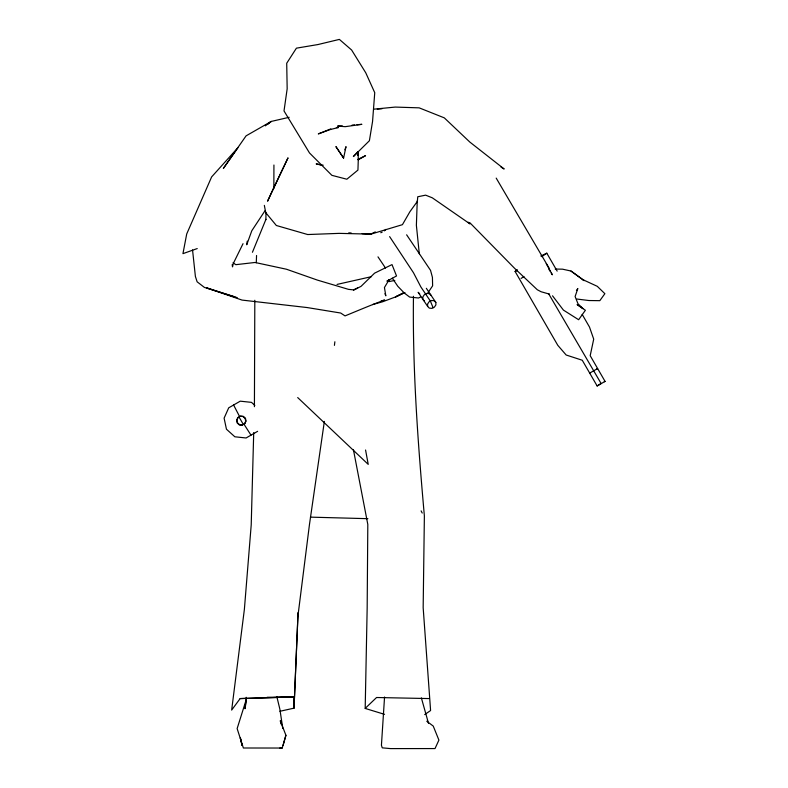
<?xml version="1.0" encoding="UTF-8"?>
<svg xmlns="http://www.w3.org/2000/svg" width="788" height="788" viewBox="0 0 788 788"><rect width="100%" height="100%" fill="white"/><g stroke="black" fill="none" stroke-linecap="round" stroke-linejoin="round"><path stroke-width="1.18" d="M273.85 188.342L273.929 165.017M265.901 219.675L265.96 212.386M253.716 432.553L251.214 524.897L244.379 609.351L231.662 710.077L240.153 698.562L293.983 696.947L294.022 708.156L279.907 711.278M254.416 406.706L254.819 300.267M256.277 262.739L256.563 255.479M298.051 612.828L294.022 708.156L298.051 613.034M417.256 200.851L416.379 225.309L419.305 253.785M384.554 697.016L381.431 745.212L382.229 747.842L390.592 748.6L435.025 748.57L438.906 740.099L433.242 726.083L426.751 721.197M246.23 697.311L245.029 708.727L246.299 700.601M297.894 616.285L309.438 524.729L324.361 421.403M334.417 345.371L334.87 341.765M247.245 241.148L246.733 244.763L251.796 230.766L265.014 210.721M343.588 158.063L336.013 146.755L343.588 158.063L346.011 146.647L344.888 149.789M281.139 724.152L280.282 720.715L285.916 735.273L282.212 748.039L279.848 748.039M283.079 745.418L285.916 735.273M246.289 699.448L237.139 728.595L243.364 747.999L282.212 748.039M252.436 252.268L265.94 219.32M238.084 417.482L236.932 420.063L237.523 422.831L239.621 424.722L242.428 425.027M244.576 423.786L245.728 421.206L245.137 418.438L243.039 416.547L240.232 416.251M243.029 243.679L233.337 263.419L232.509 266.866L232.194 264.61M427.973 292.732L432.622 285.837L432.425 277.376L430.543 270.343L406.618 234.804M576.442 290.427L577.831 288.546L575.112 296.534L578.008 303.823L582.982 308.64L577.111 304.542L585.385 310.265L578.638 319.731L563.41 310.088L552.526 295.815M385.854 229.397L385.165 230.116A4.787 1.684 -32.5 0 1 384.258 230.874M267.408 124.445L271.22 121.441L289.157 117.304M265.31 125.844L271.22 121.441L246.073 135.861L223.349 168.425L237.887 147.74L211.627 176.916L186.717 233.957L182.944 253.657L197.236 248.565M582.174 314.392L589.493 327.05L593.709 339.135L590.192 355.674L605.056 381.392L597.137 385.962L582.263 360.244L566.168 355.014L557.805 345.331L515.106 271.466L517.381 269.772M557.165 271.121L546.803 253.184L541.789 256.661M597.137 385.962L601.096 383.47L548.645 293.747M424.693 714.588L430.593 710.53L423.166 607.666L424.377 515.953C417.906 442.866 412.479 369.68 413.464 296.278M521.055 278.45L523.961 276.549M257.627 431.322L246.092 437.98L234.854 436.788L226.452 429.214L224.107 418.152L228.707 407.829L240.242 401.171L251.49 402.363L254.849 405.387M353.595 290.211L361.071 286.32L374.586 273.15L392.01 264.601L396.531 275.958L386.928 281.178L389.045 279.839L384.436 287.521L385.825 295.825L384.938 293.678M540.804 256.021L546.803 253.184M403.929 292.634L395.497 296.948L382.623 301.765L372.557 304.572M403.87 292.841L395.497 296.948L404.963 292.565M358.008 159.324L365.563 155.65L358.146 159.865M420.713 296.928L418.517 298.002L409.602 297.056L404.283 292.998L397.802 286.3L392.335 278.184M375.305 231.899L370.143 234.371L402.432 224.669L409.918 211.696L417.354 201.413L417.748 196.773L425.619 195.148L432.316 197.827L469.944 223.881L468.2 222.196M357.614 287.935L353.457 289.866L348.473 289.354L317.347 280.085L286.487 269.24L255.007 262.473L235.829 264.679L233.041 262.778M515.106 271.466L517.125 270.639M596.871 368.843L597.619 368.538L589.7 373.098M604.298 381.707L605.056 381.392M330.822 128.897L318.313 133.911L330.192 129.557L338.485 127.518L336.358 127.528M380.742 232.716L381.087 232.618A4.787 1.684 -32.5 0 0 382.141 232.164M381.195 300.898L384.642 300.031C371.256 304.907 358.008 310.59 345.026 315.899L340.702 313.033L307.103 307.547L242.024 300.08L206.771 287.896L234.893 296.889M337.018 284.429L371.375 276.677M388.927 281.611L394.808 280.41M373.67 109.187L395.251 107.079L419.157 107.848L444.294 117.855L469.835 142.067L504.172 168.996L501.06 167.174M377.255 109.128L382.042 108.734M352.098 125.105L354.541 124.908M356.984 124.711L361.869 124.327L345.243 126.671L337.589 126.09L342.327 125.883M240.163 698.572L293.983 696.947M267.093 697.281L293.983 696.986M555.225 269.053L562.524 269.171L570.995 271.033L584.105 280.587L570.995 271.033M428.82 698.562L376.565 697.508L365.189 708.392L367.169 607.991L367.809 524.444L353.438 449.771M310.433 517.135L367.888 518.681M348.729 232.834L351.182 232.982M362.184 233.622L370.744 234.125L339.155 233.366L307.694 234.538L276.342 225.496L265.723 212.632L264.344 205.382M576.924 299.036L588.951 300.533L599.826 300.671L604.869 293.688L597.284 286.32L582.696 279.582M323.218 165.214L316.165 163.904L321.189 165.056M549.561 294.151L541.1 291.747L537.327 289.767L514.564 268.284L469.884 222.758M365.189 708.432L384.564 714.352M237.237 297.657L204.417 287.423L197.128 281.809L195.394 276.44L192.548 249.944M297.697 397.566L368.223 464.368L365.563 450.007M431.085 295.362L429.47 293.697L426.899 293.422L424.377 294.653L422.841 296.918L422.9 299.361L424.515 301.026M435.843 302.434L434.227 300.77L431.666 300.494L429.135 301.725L427.608 303.991L427.657 306.424L429.283 308.098L431.844 308.374L434.375 307.143L435.902 304.877L435.843 302.434L426.328 288.3M419.758 293.963L418.142 292.289L427.657 306.424M250.988 435.153L243.955 424.141M389.617 236.597L413.493 272.756L420.881 286.97L430.396 301.105L433.104 307.753M377.984 256.858L385.499 268.028M546.242 263.616L552.349 274.805L551.226 273.003M548.97 269.397L550.103 271.2M549.078 268.117L496.194 178.108M239 416.951L243.354 424.496M239.611 416.606L233.603 405.002M421.107 510.87L422.22 513.047M428.485 723.285L421.373 697.902M276.805 696.523L279.848 709.101L282.784 728.427M357.496 151.808L357.9 155.423M358.304 159.038L357.939 170.08L346.848 179.221L331.886 175.34L309.497 152.951L284.015 110.941L287.167 88.817L286.714 63.247L296.416 48.166L317.958 44.552L339.382 39.4L351.615 50.008L365.75 72.782L374.743 92.679L372.557 121.46L369.395 140.737L353.359 156.556L358.048 151.72L358.304 159.038M237.779 417.66L236.627 420.24L237.218 423.008L239.316 424.899L242.123 425.195L244.881 423.609L246.033 421.028L245.442 418.261L243.344 416.369L240.537 416.074L237.779 417.66M273.85 187.544L267.565 201.196L288.024 157.836L273.85 187.544M242.064 745.389L240.379 737.952L242.064 745.389"/></g></svg>
